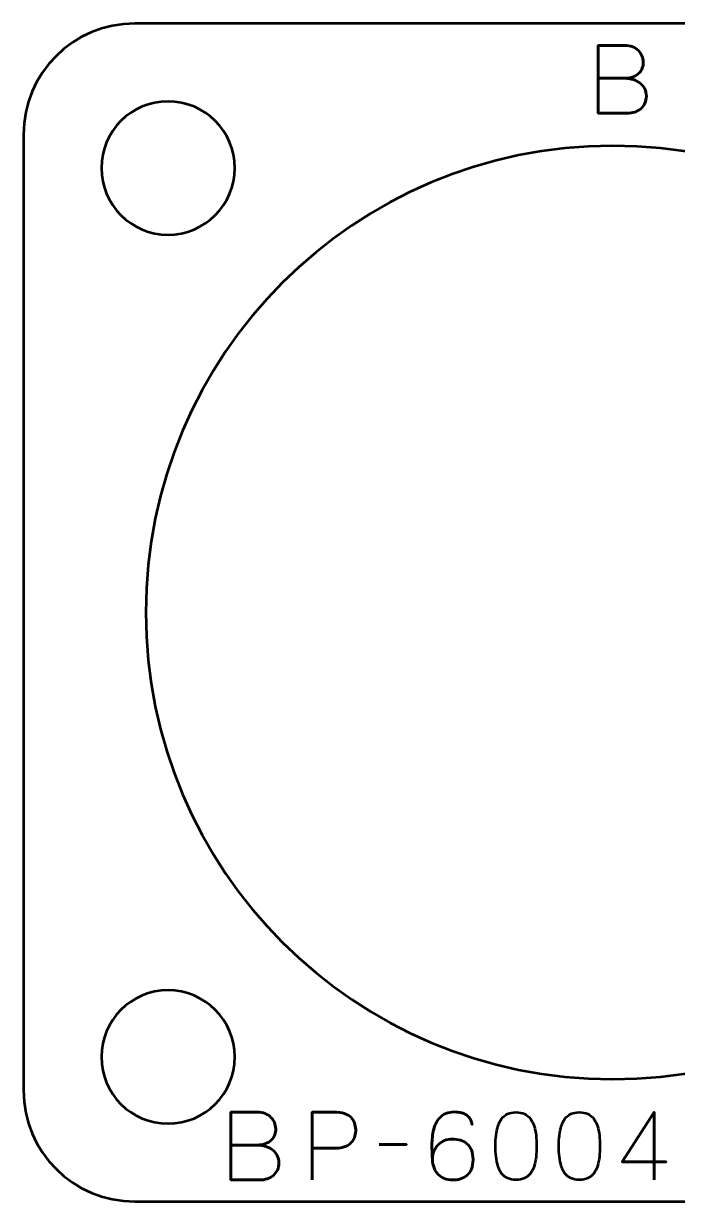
# Model space of a CAD drawing. Header units: centimetres. Extents: x -60.2 to 8, y -20.5 to 3.9.
# Drawn here: x -60.15 to -57.21, y -17.5 to -12.2 of the extents above; entities that cross this region are included whole.
import ezdxf

# ---------------------------------------------------------------- set-up
doc = ezdxf.new("R2010")
doc.units = ezdxf.units.CM
doc.header["$MEASUREMENT"] = 0
doc.layers.add('Layer 1', color=7, linetype='Continuous')

msp = doc.modelspace()

# ---------------------------------------------------------------- linework, layer by layer
at = {"layer": 'Layer 1', "lineweight": 53}
for points, knots in [([(-59.64994, -12.19997), (-59.64994, -12.19997), (-55.35007, -12.19997), (-55.35007, -12.19997), (-55.35007, -12.19997), (-55.07293, -12.19997), (-54.84997, -12.42306), (-54.84997, -12.70006), (-54.84997, -12.70006), (-54.84997, -12.70006), (-54.84997, -16.99993), (-54.84997, -16.99993), (-54.84997, -16.99993), (-54.84997, -17.27707), (-55.07293, -17.50003), (-55.35007, -17.50003), (-55.35007, -17.50003), (-55.35007, -17.50003), (-59.64994, -17.50003), (-59.64994, -17.50003), (-59.64994, -17.50003), (-59.92694, -17.50003), (-60.15003, -17.27707), (-60.15003, -16.99993), (-60.15003, -16.99993), (-60.15003, -16.99993), (-60.15003, -12.70006), (-60.15003, -12.70006), (-60.15003, -12.70006), (-60.15003, -12.42306), (-59.92694, -12.19997), (-59.64994, -12.19997)], [0, 0, 0, 0, 0.125, 0.125, 0.125, 0.125, 0.25, 0.25, 0.25, 0.25, 0.375, 0.375, 0.375, 0.375, 0.5, 0.5, 0.5, 0.5, 0.625, 0.625, 0.625, 0.625, 0.75, 0.75, 0.75, 0.75, 0.875, 0.875, 0.875, 0.875, 1, 1, 1, 1]), ([(-59.2, -12.85), (-59.2, -13.01577), (-59.33423, -13.15), (-59.50001, -13.15), (-59.50001, -13.15), (-59.66567, -13.15), (-59.80001, -13.01577), (-59.80001, -12.85), (-59.80001, -12.85), (-59.80001, -12.68433), (-59.66567, -12.54999), (-59.50001, -12.54999), (-59.50001, -12.54999), (-59.33423, -12.54999), (-59.2, -12.68433), (-59.2, -12.85)], [0, 0, 0, 0, 0.25, 0.25, 0.25, 0.25, 0.5, 0.5, 0.5, 0.5, 0.75, 0.75, 0.75, 0.75, 1, 1, 1, 1]), ([(-59.2, -16.85), (-59.2, -17.01567), (-59.33423, -17.15), (-59.50001, -17.15), (-59.50001, -17.15), (-59.66567, -17.15), (-59.80001, -17.01567), (-59.80001, -16.85), (-59.80001, -16.85), (-59.80001, -16.68437), (-59.66567, -16.55), (-59.50001, -16.55), (-59.50001, -16.55), (-59.33423, -16.55), (-59.2, -16.68437), (-59.2, -16.85)], [0, 0, 0, 0, 0.25, 0.25, 0.25, 0.25, 0.5, 0.5, 0.5, 0.5, 0.75, 0.75, 0.75, 0.75, 1, 1, 1, 1])]:
    msp.add_open_spline(points, degree=3, knots=knots, dxfattribs=at)
at = {"layer": 'Layer 1', "color": 30, "lineweight": 53}
for points, knots in [([(-57.5646, -12.44636), (-57.5646, -12.44636), (-57.44734, -12.44636), (-57.44734, -12.44636), (-57.44734, -12.44636), (-57.4321, -12.44629), (-57.41912, -12.44418), (-57.40818, -12.44001), (-57.40818, -12.44001), (-57.39731, -12.43592), (-57.3885, -12.43035), (-57.38165, -12.42336), (-57.38165, -12.42336), (-57.37481, -12.41638), (-57.36987, -12.40848), (-57.36676, -12.39973), (-57.36676, -12.39973), (-57.36373, -12.39105), (-57.36232, -12.38202), (-57.36267, -12.37271), (-57.36267, -12.37271), (-57.3631, -12.36339), (-57.36507, -12.35436), (-57.3686, -12.34554), (-57.3686, -12.34554), (-57.37206, -12.33672), (-57.37728, -12.32875), (-57.38412, -12.32162), (-57.38412, -12.32162), (-57.39096, -12.3145), (-57.3995, -12.30885), (-57.40987, -12.30469), (-57.40987, -12.30469), (-57.42025, -12.30046), (-57.43245, -12.29827), (-57.44649, -12.2982), (-57.44649, -12.2982), (-57.44649, -12.2982), (-57.5646, -12.2982), (-57.5646, -12.2982), (-57.5646, -12.2982), (-57.5646, -12.2982), (-57.5646, -12.60342), (-57.5646, -12.60342), (-57.5646, -12.60342), (-57.5646, -12.60342), (-57.43464, -12.60342), (-57.43464, -12.60342), (-57.43464, -12.60342), (-57.4225, -12.60342), (-57.41121, -12.60166), (-57.40077, -12.5982), (-57.40077, -12.5982), (-57.39033, -12.59467), (-57.38123, -12.58966), (-57.37333, -12.58296), (-57.37333, -12.58296), (-57.36549, -12.57633), (-57.35936, -12.56828), (-57.35498, -12.55876), (-57.35498, -12.55876), (-57.35061, -12.54923), (-57.34835, -12.53844), (-57.34828, -12.52637), (-57.34828, -12.52637), (-57.34856, -12.51424), (-57.3511, -12.5033), (-57.35597, -12.4935), (-57.35597, -12.4935), (-57.36084, -12.48369), (-57.36761, -12.47529), (-57.37636, -12.46824), (-57.37636, -12.46824), (-57.38511, -12.46125), (-57.39555, -12.45582), (-57.40755, -12.45208), (-57.40755, -12.45208), (-57.41954, -12.44834), (-57.4328, -12.44644), (-57.44734, -12.44636), (-57.44734, -12.44636), (-57.4328, -12.44644), (-57.41954, -12.44834), (-57.40755, -12.45208), (-57.40755, -12.45208), (-57.39555, -12.45582), (-57.38511, -12.46125), (-57.37636, -12.46824), (-57.37636, -12.46824), (-57.36761, -12.47529), (-57.36084, -12.48369), (-57.35597, -12.4935), (-57.35597, -12.4935), (-57.3511, -12.5033), (-57.34856, -12.51424), (-57.34828, -12.52637), (-57.34828, -12.52637), (-57.34835, -12.53844), (-57.35061, -12.54923), (-57.35498, -12.55876), (-57.35498, -12.55876), (-57.35936, -12.56828), (-57.36549, -12.57633), (-57.37333, -12.58296), (-57.37333, -12.58296), (-57.38123, -12.58966), (-57.39033, -12.59467), (-57.40077, -12.5982), (-57.40077, -12.5982), (-57.41121, -12.60166), (-57.4225, -12.60342), (-57.43464, -12.60342), (-57.43464, -12.60342), (-57.43464, -12.60342), (-57.5646, -12.60342), (-57.5646, -12.60342), (-57.5646, -12.60342), (-57.5646, -12.60342), (-57.5646, -12.2982), (-57.5646, -12.2982), (-57.5646, -12.2982), (-57.5646, -12.2982), (-57.44649, -12.2982), (-57.44649, -12.2982), (-57.44649, -12.2982), (-57.43245, -12.29827), (-57.42025, -12.30046), (-57.40987, -12.30469), (-57.40987, -12.30469), (-57.3995, -12.30885), (-57.39096, -12.3145), (-57.38412, -12.32162), (-57.38412, -12.32162), (-57.37728, -12.32875), (-57.37206, -12.33672), (-57.3686, -12.34554), (-57.3686, -12.34554), (-57.36507, -12.35436), (-57.3631, -12.36339), (-57.36267, -12.37271), (-57.36267, -12.37271), (-57.36232, -12.38202), (-57.36373, -12.39105), (-57.36676, -12.39973), (-57.36676, -12.39973), (-57.36987, -12.40848), (-57.37481, -12.41638), (-57.38165, -12.42336), (-57.38165, -12.42336), (-57.3885, -12.43035), (-57.39731, -12.43592), (-57.40818, -12.44001), (-57.40818, -12.44001), (-57.41912, -12.44418), (-57.4321, -12.44629), (-57.44734, -12.44636), (-57.44734, -12.44636), (-57.44734, -12.44636), (-57.5646, -12.44636), (-57.5646, -12.44636)], [0, 0, 0, 0, 0.025, 0.025, 0.025, 0.025, 0.05, 0.05, 0.05, 0.05, 0.075, 0.075, 0.075, 0.075, 0.1, 0.1, 0.1, 0.1, 0.125, 0.125, 0.125, 0.125, 0.15, 0.15, 0.15, 0.15, 0.175, 0.175, 0.175, 0.175, 0.2, 0.2, 0.2, 0.2, 0.225, 0.225, 0.225, 0.225, 0.25, 0.25, 0.25, 0.25, 0.275, 0.275, 0.275, 0.275, 0.3, 0.3, 0.3, 0.3, 0.325, 0.325, 0.325, 0.325, 0.35, 0.35, 0.35, 0.35, 0.375, 0.375, 0.375, 0.375, 0.4, 0.4, 0.4, 0.4, 0.425, 0.425, 0.425, 0.425, 0.45, 0.45, 0.45, 0.45, 0.475, 0.475, 0.475, 0.475, 0.5, 0.5, 0.5, 0.5, 0.525, 0.525, 0.525, 0.525, 0.55, 0.55, 0.55, 0.55, 0.575, 0.575, 0.575, 0.575, 0.6, 0.6, 0.6, 0.6, 0.625, 0.625, 0.625, 0.625, 0.65, 0.65, 0.65, 0.65, 0.675, 0.675, 0.675, 0.675, 0.7, 0.7, 0.7, 0.7, 0.725, 0.725, 0.725, 0.725, 0.75, 0.75, 0.75, 0.75, 0.775, 0.775, 0.775, 0.775, 0.8, 0.8, 0.8, 0.8, 0.825, 0.825, 0.825, 0.825, 0.85, 0.85, 0.85, 0.85, 0.875, 0.875, 0.875, 0.875, 0.9, 0.9, 0.9, 0.9, 0.925, 0.925, 0.925, 0.925, 0.95, 0.95, 0.95, 0.95, 0.975, 0.975, 0.975, 0.975, 1, 1, 1, 1]), ([(-59.2177, -17.24636), (-59.2177, -17.24636), (-59.10044, -17.24636), (-59.10044, -17.24636), (-59.10044, -17.24636), (-59.0852, -17.24629), (-59.07222, -17.24418), (-59.06128, -17.24001), (-59.06128, -17.24001), (-59.05041, -17.23592), (-59.0416, -17.23035), (-59.03475, -17.22336), (-59.03475, -17.22336), (-59.02791, -17.21638), (-59.02297, -17.20848), (-59.01986, -17.19973), (-59.01986, -17.19973), (-59.01683, -17.19105), (-59.01542, -17.18202), (-59.01577, -17.17271), (-59.01577, -17.17271), (-59.0162, -17.16339), (-59.01817, -17.15436), (-59.0217, -17.14554), (-59.0217, -17.14554), (-59.02516, -17.13672), (-59.03038, -17.12875), (-59.03722, -17.12162), (-59.03722, -17.12162), (-59.04406, -17.1145), (-59.0526, -17.10885), (-59.06297, -17.10469), (-59.06297, -17.10469), (-59.07335, -17.10046), (-59.08555, -17.09827), (-59.09959, -17.0982), (-59.09959, -17.0982), (-59.09959, -17.0982), (-59.2177, -17.0982), (-59.2177, -17.0982), (-59.2177, -17.0982), (-59.2177, -17.0982), (-59.2177, -17.40342), (-59.2177, -17.40342), (-59.2177, -17.40342), (-59.2177, -17.40342), (-59.08774, -17.40342), (-59.08774, -17.40342), (-59.08774, -17.40342), (-59.0756, -17.40342), (-59.06431, -17.40166), (-59.05387, -17.3982), (-59.05387, -17.3982), (-59.04343, -17.39467), (-59.03433, -17.38966), (-59.02643, -17.38296), (-59.02643, -17.38296), (-59.01859, -17.37633), (-59.01246, -17.36828), (-59.00808, -17.35876), (-59.00808, -17.35876), (-59.00371, -17.34923), (-59.00145, -17.33844), (-59.00138, -17.32637), (-59.00138, -17.32637), (-59.00166, -17.31424), (-59.0042, -17.3033), (-59.00907, -17.2935), (-59.00907, -17.2935), (-59.01394, -17.28369), (-59.02071, -17.27529), (-59.02946, -17.26824), (-59.02946, -17.26824), (-59.03821, -17.26125), (-59.04865, -17.25582), (-59.06065, -17.25208), (-59.06065, -17.25208), (-59.07264, -17.24834), (-59.0859, -17.24644), (-59.10044, -17.24636), (-59.10044, -17.24636), (-59.0859, -17.24644), (-59.07264, -17.24834), (-59.06065, -17.25208), (-59.06065, -17.25208), (-59.04865, -17.25582), (-59.03821, -17.26125), (-59.02946, -17.26824), (-59.02946, -17.26824), (-59.02071, -17.27529), (-59.01394, -17.28369), (-59.00907, -17.2935), (-59.00907, -17.2935), (-59.0042, -17.3033), (-59.00166, -17.31424), (-59.00138, -17.32637), (-59.00138, -17.32637), (-59.00145, -17.33844), (-59.00371, -17.34923), (-59.00808, -17.35876), (-59.00808, -17.35876), (-59.01246, -17.36828), (-59.01859, -17.37633), (-59.02643, -17.38296), (-59.02643, -17.38296), (-59.03433, -17.38966), (-59.04343, -17.39467), (-59.05387, -17.3982), (-59.05387, -17.3982), (-59.06431, -17.40166), (-59.0756, -17.40342), (-59.08774, -17.40342), (-59.08774, -17.40342), (-59.08774, -17.40342), (-59.2177, -17.40342), (-59.2177, -17.40342), (-59.2177, -17.40342), (-59.2177, -17.40342), (-59.2177, -17.0982), (-59.2177, -17.0982), (-59.2177, -17.0982), (-59.2177, -17.0982), (-59.09959, -17.0982), (-59.09959, -17.0982), (-59.09959, -17.0982), (-59.08555, -17.09827), (-59.07335, -17.10046), (-59.06297, -17.10469), (-59.06297, -17.10469), (-59.0526, -17.10885), (-59.04406, -17.1145), (-59.03722, -17.12162), (-59.03722, -17.12162), (-59.03038, -17.12875), (-59.02516, -17.13672), (-59.0217, -17.14554), (-59.0217, -17.14554), (-59.01817, -17.15436), (-59.0162, -17.16339), (-59.01577, -17.17271), (-59.01577, -17.17271), (-59.01542, -17.18202), (-59.01683, -17.19105), (-59.01986, -17.19973), (-59.01986, -17.19973), (-59.02297, -17.20848), (-59.02791, -17.21638), (-59.03475, -17.22336), (-59.03475, -17.22336), (-59.0416, -17.23035), (-59.05041, -17.23592), (-59.06128, -17.24001), (-59.06128, -17.24001), (-59.07222, -17.24418), (-59.0852, -17.24629), (-59.10044, -17.24636), (-59.10044, -17.24636), (-59.10044, -17.24636), (-59.2177, -17.24636), (-59.2177, -17.24636)], [0, 0, 0, 0, 0.025, 0.025, 0.025, 0.025, 0.05, 0.05, 0.05, 0.05, 0.075, 0.075, 0.075, 0.075, 0.1, 0.1, 0.1, 0.1, 0.125, 0.125, 0.125, 0.125, 0.15, 0.15, 0.15, 0.15, 0.175, 0.175, 0.175, 0.175, 0.2, 0.2, 0.2, 0.2, 0.225, 0.225, 0.225, 0.225, 0.25, 0.25, 0.25, 0.25, 0.275, 0.275, 0.275, 0.275, 0.3, 0.3, 0.3, 0.3, 0.325, 0.325, 0.325, 0.325, 0.35, 0.35, 0.35, 0.35, 0.375, 0.375, 0.375, 0.375, 0.4, 0.4, 0.4, 0.4, 0.425, 0.425, 0.425, 0.425, 0.45, 0.45, 0.45, 0.45, 0.475, 0.475, 0.475, 0.475, 0.5, 0.5, 0.5, 0.5, 0.525, 0.525, 0.525, 0.525, 0.55, 0.55, 0.55, 0.55, 0.575, 0.575, 0.575, 0.575, 0.6, 0.6, 0.6, 0.6, 0.625, 0.625, 0.625, 0.625, 0.65, 0.65, 0.65, 0.65, 0.675, 0.675, 0.675, 0.675, 0.7, 0.7, 0.7, 0.7, 0.725, 0.725, 0.725, 0.725, 0.75, 0.75, 0.75, 0.75, 0.775, 0.775, 0.775, 0.775, 0.8, 0.8, 0.8, 0.8, 0.825, 0.825, 0.825, 0.825, 0.85, 0.85, 0.85, 0.85, 0.875, 0.875, 0.875, 0.875, 0.9, 0.9, 0.9, 0.9, 0.925, 0.925, 0.925, 0.925, 0.95, 0.95, 0.95, 0.95, 0.975, 0.975, 0.975, 0.975, 1, 1, 1, 1]), ([(-58.85152, -17.40342), (-58.85152, -17.40342), (-58.85152, -17.0982), (-58.85152, -17.0982), (-58.85152, -17.0982), (-58.85152, -17.0982), (-58.75415, -17.0982), (-58.75415, -17.0982), (-58.75415, -17.0982), (-58.73468, -17.09827), (-58.71867, -17.10046), (-58.70604, -17.10469), (-58.70604, -17.10469), (-58.69348, -17.10885), (-58.6836, -17.11464), (-58.67647, -17.12198), (-58.67647, -17.12198), (-58.66935, -17.12924), (-58.66427, -17.13757), (-58.66116, -17.14695), (-58.66116, -17.14695), (-58.65813, -17.15634), (-58.65637, -17.16614), (-58.65594, -17.17652), (-58.65594, -17.17652), (-58.65545, -17.18689), (-58.65665, -17.19705), (-58.65947, -17.20692), (-58.65947, -17.20692), (-58.66236, -17.2168), (-58.66723, -17.22576), (-58.67422, -17.23381), (-58.67422, -17.23381), (-58.68113, -17.24185), (-58.69051, -17.24827), (-58.7023, -17.253), (-58.7023, -17.253), (-58.71408, -17.25779), (-58.72868, -17.26019), (-58.74611, -17.26033), (-58.74611, -17.26033), (-58.74611, -17.26033), (-58.85152, -17.26033), (-58.85152, -17.26033), (-58.85152, -17.26033), (-58.85152, -17.26033), (-58.74611, -17.26033), (-58.74611, -17.26033), (-58.74611, -17.26033), (-58.72904, -17.26019), (-58.71457, -17.25779), (-58.70286, -17.253), (-58.70286, -17.253), (-58.69108, -17.24827), (-58.68169, -17.24185), (-58.67464, -17.23381), (-58.67464, -17.23381), (-58.66765, -17.22576), (-58.66264, -17.2168), (-58.65968, -17.20692), (-58.65968, -17.20692), (-58.65672, -17.19705), (-58.65545, -17.18689), (-58.65594, -17.17652), (-58.65594, -17.17652), (-58.65637, -17.16614), (-58.65813, -17.15634), (-58.6613, -17.14695), (-58.6613, -17.14695), (-58.66441, -17.13757), (-58.66963, -17.12924), (-58.67676, -17.12198), (-58.67676, -17.12198), (-58.68395, -17.11464), (-58.69383, -17.10885), (-58.70639, -17.10469), (-58.70639, -17.10469), (-58.71902, -17.10046), (-58.73489, -17.09827), (-58.75415, -17.0982), (-58.75415, -17.0982), (-58.75415, -17.0982), (-58.85152, -17.0982), (-58.85152, -17.0982), (-58.85152, -17.0982), (-58.85152, -17.0982), (-58.85152, -17.40342), (-58.85152, -17.40342)], [0, 0, 0, 0, 0.0454545, 0.0454545, 0.0454545, 0.0454545, 0.0909091, 0.0909091, 0.0909091, 0.0909091, 0.1363636, 0.1363636, 0.1363636, 0.1363636, 0.1818182, 0.1818182, 0.1818182, 0.1818182, 0.2272727, 0.2272727, 0.2272727, 0.2272727, 0.2727273, 0.2727273, 0.2727273, 0.2727273, 0.3181818, 0.3181818, 0.3181818, 0.3181818, 0.3636364, 0.3636364, 0.3636364, 0.3636364, 0.4090909, 0.4090909, 0.4090909, 0.4090909, 0.4545455, 0.4545455, 0.4545455, 0.4545455, 0.5, 0.5, 0.5, 0.5, 0.5454545, 0.5454545, 0.5454545, 0.5454545, 0.5909091, 0.5909091, 0.5909091, 0.5909091, 0.6363636, 0.6363636, 0.6363636, 0.6363636, 0.6818182, 0.6818182, 0.6818182, 0.6818182, 0.7272727, 0.7272727, 0.7272727, 0.7272727, 0.7727273, 0.7727273, 0.7727273, 0.7727273, 0.8181818, 0.8181818, 0.8181818, 0.8181818, 0.8636364, 0.8636364, 0.8636364, 0.8636364, 0.9090909, 0.9090909, 0.9090909, 0.9090909, 0.9545455, 0.9545455, 0.9545455, 0.9545455, 1, 1, 1, 1]), ([(-58.31093, -17.31156), (-58.31086, -17.29773), (-58.30861, -17.28524), (-58.30409, -17.27395), (-58.30409, -17.27395), (-58.29965, -17.26273), (-58.29337, -17.25307), (-58.28525, -17.24495), (-58.28525, -17.24495), (-58.27721, -17.23691), (-58.26768, -17.2307), (-58.25682, -17.22633), (-58.25682, -17.22633), (-58.24595, -17.22195), (-58.23403, -17.21977), (-58.22119, -17.21969), (-58.22119, -17.21969), (-58.20828, -17.21962), (-58.19621, -17.22125), (-58.18499, -17.22449), (-58.18499, -17.22449), (-58.17377, -17.22767), (-58.16397, -17.23289), (-58.15543, -17.24009), (-58.15543, -17.24009), (-58.14689, -17.24721), (-58.14019, -17.25667), (-58.13539, -17.26845), (-58.13539, -17.26845), (-58.1306, -17.28023), (-58.12813, -17.29455), (-58.12806, -17.31156), (-58.12806, -17.31156), (-58.12813, -17.32856), (-58.1306, -17.34288), (-58.13539, -17.35467), (-58.13539, -17.35467), (-58.14019, -17.36645), (-58.14689, -17.3759), (-58.15543, -17.38303), (-58.15543, -17.38303), (-58.16397, -17.39023), (-58.17377, -17.39545), (-58.18499, -17.39862), (-58.18499, -17.39862), (-58.19621, -17.40187), (-58.20828, -17.40349), (-58.22119, -17.40342), (-58.22119, -17.40342), (-58.23403, -17.40335), (-58.24581, -17.40116), (-58.25661, -17.39679), (-58.25661, -17.39679), (-58.26733, -17.39241), (-58.27664, -17.3862), (-58.28462, -17.37809), (-58.28462, -17.37809), (-58.29259, -17.37005), (-58.29887, -17.36038), (-58.30338, -17.34909), (-58.30338, -17.34909), (-58.30797, -17.33787), (-58.31044, -17.32539), (-58.31093, -17.31156), (-58.31093, -17.31156), (-58.31122, -17.30457), (-58.31157, -17.29625), (-58.31206, -17.28658), (-58.31206, -17.28658), (-58.31256, -17.27684), (-58.31284, -17.26626), (-58.31291, -17.2549), (-58.31291, -17.2549), (-58.31298, -17.24347), (-58.31263, -17.23169), (-58.31171, -17.21962), (-58.31171, -17.21962), (-58.31086, -17.20749), (-58.30917, -17.19556), (-58.3067, -17.18378), (-58.3067, -17.18378), (-58.30423, -17.17207), (-58.3007, -17.16099), (-58.29605, -17.15062), (-58.29605, -17.15062), (-58.29139, -17.14025), (-58.28539, -17.13108), (-58.27798, -17.1231), (-58.27798, -17.1231), (-58.27051, -17.11513), (-58.2614, -17.10885), (-58.25061, -17.10427), (-58.25061, -17.10427), (-58.23981, -17.09975), (-58.22704, -17.09742), (-58.2123, -17.09735), (-58.2123, -17.09735), (-58.19946, -17.09742), (-58.18859, -17.09869), (-58.17956, -17.10116), (-58.17956, -17.10116), (-58.17053, -17.10363), (-58.16312, -17.10695), (-58.15719, -17.11104), (-58.15719, -17.11104), (-58.15134, -17.1152), (-58.14668, -17.11972), (-58.1433, -17.12473), (-58.1433, -17.12473), (-58.13991, -17.12967), (-58.13737, -17.13468), (-58.13582, -17.13969), (-58.13582, -17.13969), (-58.13419, -17.14469), (-58.13314, -17.14935), (-58.13271, -17.15366), (-58.13271, -17.15366), (-58.13314, -17.14935), (-58.13419, -17.14469), (-58.13582, -17.13969), (-58.13582, -17.13969), (-58.13737, -17.13468), (-58.13991, -17.12967), (-58.1433, -17.12473), (-58.1433, -17.12473), (-58.14668, -17.11972), (-58.15134, -17.1152), (-58.15719, -17.11104), (-58.15719, -17.11104), (-58.16312, -17.10695), (-58.17053, -17.10363), (-58.17956, -17.10116), (-58.17956, -17.10116), (-58.18859, -17.09869), (-58.19946, -17.09742), (-58.2123, -17.09735), (-58.2123, -17.09735), (-58.22704, -17.09742), (-58.23981, -17.09975), (-58.25061, -17.10427), (-58.25061, -17.10427), (-58.2614, -17.10885), (-58.27051, -17.11513), (-58.27798, -17.1231), (-58.27798, -17.1231), (-58.28539, -17.13108), (-58.29139, -17.14025), (-58.29605, -17.15062), (-58.29605, -17.15062), (-58.3007, -17.16099), (-58.30423, -17.17207), (-58.3067, -17.18378), (-58.3067, -17.18378), (-58.30917, -17.19556), (-58.31086, -17.20749), (-58.31171, -17.21962), (-58.31171, -17.21962), (-58.31263, -17.23169), (-58.31298, -17.24347), (-58.31291, -17.2549), (-58.31291, -17.2549), (-58.31284, -17.26626), (-58.31256, -17.27684), (-58.31206, -17.28658), (-58.31206, -17.28658), (-58.31157, -17.29625), (-58.31122, -17.30457), (-58.31093, -17.31156), (-58.31093, -17.31156), (-58.31044, -17.32539), (-58.30797, -17.33787), (-58.30338, -17.34909), (-58.30338, -17.34909), (-58.29887, -17.36038), (-58.29259, -17.37005), (-58.28462, -17.37809), (-58.28462, -17.37809), (-58.27664, -17.3862), (-58.26733, -17.39241), (-58.25661, -17.39679), (-58.25661, -17.39679), (-58.24581, -17.40116), (-58.23403, -17.40335), (-58.22119, -17.40342), (-58.22119, -17.40342), (-58.20828, -17.40349), (-58.19621, -17.40187), (-58.18499, -17.39862), (-58.18499, -17.39862), (-58.17377, -17.39545), (-58.16397, -17.39023), (-58.15543, -17.38303), (-58.15543, -17.38303), (-58.14689, -17.3759), (-58.14019, -17.36645), (-58.13539, -17.35467), (-58.13539, -17.35467), (-58.1306, -17.34288), (-58.12813, -17.32856), (-58.12806, -17.31156), (-58.12806, -17.31156), (-58.12813, -17.29455), (-58.1306, -17.28023), (-58.13539, -17.26845), (-58.13539, -17.26845), (-58.14019, -17.25667), (-58.14689, -17.24721), (-58.15543, -17.24009), (-58.15543, -17.24009), (-58.16397, -17.23289), (-58.17377, -17.22767), (-58.18499, -17.22449), (-58.18499, -17.22449), (-58.19621, -17.22125), (-58.20828, -17.21962), (-58.22119, -17.21969), (-58.22119, -17.21969), (-58.23403, -17.21977), (-58.24595, -17.22195), (-58.25682, -17.22633), (-58.25682, -17.22633), (-58.26768, -17.2307), (-58.27721, -17.23691), (-58.28525, -17.24495), (-58.28525, -17.24495), (-58.29337, -17.25307), (-58.29965, -17.26273), (-58.30409, -17.27395), (-58.30409, -17.27395), (-58.30861, -17.28524), (-58.31086, -17.29773), (-58.31093, -17.31156)], [0, 0, 0, 0, 0.0172414, 0.0172414, 0.0172414, 0.0172414, 0.0344828, 0.0344828, 0.0344828, 0.0344828, 0.0517241, 0.0517241, 0.0517241, 0.0517241, 0.0689655, 0.0689655, 0.0689655, 0.0689655, 0.0862069, 0.0862069, 0.0862069, 0.0862069, 0.1034483, 0.1034483, 0.1034483, 0.1034483, 0.1206897, 0.1206897, 0.1206897, 0.1206897, 0.137931, 0.137931, 0.137931, 0.137931, 0.1551724, 0.1551724, 0.1551724, 0.1551724, 0.1724138, 0.1724138, 0.1724138, 0.1724138, 0.1896552, 0.1896552, 0.1896552, 0.1896552, 0.2068966, 0.2068966, 0.2068966, 0.2068966, 0.2241379, 0.2241379, 0.2241379, 0.2241379, 0.2413793, 0.2413793, 0.2413793, 0.2413793, 0.2586207, 0.2586207, 0.2586207, 0.2586207, 0.2758621, 0.2758621, 0.2758621, 0.2758621, 0.2931034, 0.2931034, 0.2931034, 0.2931034, 0.3103448, 0.3103448, 0.3103448, 0.3103448, 0.3275862, 0.3275862, 0.3275862, 0.3275862, 0.3448276, 0.3448276, 0.3448276, 0.3448276, 0.362069, 0.362069, 0.362069, 0.362069, 0.3793103, 0.3793103, 0.3793103, 0.3793103, 0.3965517, 0.3965517, 0.3965517, 0.3965517, 0.4137931, 0.4137931, 0.4137931, 0.4137931, 0.4310345, 0.4310345, 0.4310345, 0.4310345, 0.4482759, 0.4482759, 0.4482759, 0.4482759, 0.4655172, 0.4655172, 0.4655172, 0.4655172, 0.4827586, 0.4827586, 0.4827586, 0.4827586, 0.5, 0.5, 0.5, 0.5, 0.5172414, 0.5172414, 0.5172414, 0.5172414, 0.5344828, 0.5344828, 0.5344828, 0.5344828, 0.5517241, 0.5517241, 0.5517241, 0.5517241, 0.5689655, 0.5689655, 0.5689655, 0.5689655, 0.5862069, 0.5862069, 0.5862069, 0.5862069, 0.6034483, 0.6034483, 0.6034483, 0.6034483, 0.6206897, 0.6206897, 0.6206897, 0.6206897, 0.637931, 0.637931, 0.637931, 0.637931, 0.6551724, 0.6551724, 0.6551724, 0.6551724, 0.6724138, 0.6724138, 0.6724138, 0.6724138, 0.6896552, 0.6896552, 0.6896552, 0.6896552, 0.7068966, 0.7068966, 0.7068966, 0.7068966, 0.7241379, 0.7241379, 0.7241379, 0.7241379, 0.7413793, 0.7413793, 0.7413793, 0.7413793, 0.7586207, 0.7586207, 0.7586207, 0.7586207, 0.7758621, 0.7758621, 0.7758621, 0.7758621, 0.7931034, 0.7931034, 0.7931034, 0.7931034, 0.8103448, 0.8103448, 0.8103448, 0.8103448, 0.8275862, 0.8275862, 0.8275862, 0.8275862, 0.8448276, 0.8448276, 0.8448276, 0.8448276, 0.862069, 0.862069, 0.862069, 0.862069, 0.8793103, 0.8793103, 0.8793103, 0.8793103, 0.8965517, 0.8965517, 0.8965517, 0.8965517, 0.9137931, 0.9137931, 0.9137931, 0.9137931, 0.9310345, 0.9310345, 0.9310345, 0.9310345, 0.9482759, 0.9482759, 0.9482759, 0.9482759, 0.9655172, 0.9655172, 0.9655172, 0.9655172, 0.9827586, 0.9827586, 0.9827586, 0.9827586, 1, 1, 1, 1]), ([(-57.93459, -17.40342), (-57.91978, -17.40335), (-57.90701, -17.40074), (-57.89635, -17.39566), (-57.89635, -17.39566), (-57.88577, -17.39058), (-57.87695, -17.38331), (-57.8699, -17.37407), (-57.8699, -17.37407), (-57.86291, -17.36476), (-57.85741, -17.35375), (-57.85332, -17.34105), (-57.85332, -17.34105), (-57.84929, -17.32835), (-57.8464, -17.31445), (-57.84478, -17.29921), (-57.84478, -17.29921), (-57.84308, -17.28397), (-57.84224, -17.26795), (-57.84231, -17.25102), (-57.84231, -17.25102), (-57.84224, -17.23416), (-57.84308, -17.21814), (-57.84478, -17.20297), (-57.84478, -17.20297), (-57.8464, -17.1878), (-57.84929, -17.17383), (-57.85332, -17.16113), (-57.85332, -17.16113), (-57.85741, -17.1485), (-57.86291, -17.1375), (-57.8699, -17.12811), (-57.8699, -17.12811), (-57.87695, -17.1188), (-57.88577, -17.11153), (-57.89635, -17.10645), (-57.89635, -17.10645), (-57.90701, -17.1013), (-57.91978, -17.09869), (-57.93459, -17.09862), (-57.93459, -17.09862), (-57.94941, -17.09869), (-57.96218, -17.1013), (-57.97284, -17.10645), (-57.97284, -17.10645), (-57.98342, -17.11153), (-57.99224, -17.1188), (-57.99929, -17.12811), (-57.99929, -17.12811), (-58.00628, -17.1375), (-58.01178, -17.1485), (-58.01587, -17.16113), (-58.01587, -17.16113), (-58.0199, -17.17383), (-58.02279, -17.1878), (-58.02441, -17.20297), (-58.02441, -17.20297), (-58.0261, -17.21814), (-58.02695, -17.23416), (-58.02688, -17.25102), (-58.02688, -17.25102), (-58.02695, -17.26795), (-58.0261, -17.28397), (-58.02441, -17.29921), (-58.02441, -17.29921), (-58.02279, -17.31445), (-58.0199, -17.32835), (-58.01587, -17.34105), (-58.01587, -17.34105), (-58.01178, -17.35375), (-58.00628, -17.36476), (-57.99929, -17.37407), (-57.99929, -17.37407), (-57.99224, -17.38331), (-57.98342, -17.39058), (-57.97284, -17.39566), (-57.97284, -17.39566), (-57.96218, -17.40074), (-57.94941, -17.40335), (-57.93459, -17.40342)], [0, 0, 0, 0, 0.05, 0.05, 0.05, 0.05, 0.1, 0.1, 0.1, 0.1, 0.15, 0.15, 0.15, 0.15, 0.2, 0.2, 0.2, 0.2, 0.25, 0.25, 0.25, 0.25, 0.3, 0.3, 0.3, 0.3, 0.35, 0.35, 0.35, 0.35, 0.4, 0.4, 0.4, 0.4, 0.45, 0.45, 0.45, 0.45, 0.5, 0.5, 0.5, 0.5, 0.55, 0.55, 0.55, 0.55, 0.6, 0.6, 0.6, 0.6, 0.65, 0.65, 0.65, 0.65, 0.7, 0.7, 0.7, 0.7, 0.75, 0.75, 0.75, 0.75, 0.8, 0.8, 0.8, 0.8, 0.85, 0.85, 0.85, 0.85, 0.9, 0.9, 0.9, 0.9, 0.95, 0.95, 0.95, 0.95, 1, 1, 1, 1]), ([(-57.93459, -17.40342), (-57.91978, -17.40335), (-57.90701, -17.40074), (-57.89635, -17.39566), (-57.89635, -17.39566), (-57.88577, -17.39058), (-57.87695, -17.38331), (-57.8699, -17.37407), (-57.8699, -17.37407), (-57.86291, -17.36476), (-57.85741, -17.35375), (-57.85332, -17.34105), (-57.85332, -17.34105), (-57.84929, -17.32835), (-57.8464, -17.31445), (-57.84478, -17.29921), (-57.84478, -17.29921), (-57.84308, -17.28397), (-57.84224, -17.26795), (-57.84231, -17.25102), (-57.84231, -17.25102), (-57.84224, -17.23416), (-57.84308, -17.21814), (-57.84478, -17.20297), (-57.84478, -17.20297), (-57.8464, -17.1878), (-57.84929, -17.17383), (-57.85332, -17.16113), (-57.85332, -17.16113), (-57.85741, -17.1485), (-57.86291, -17.1375), (-57.8699, -17.12811), (-57.8699, -17.12811), (-57.87695, -17.1188), (-57.88577, -17.11153), (-57.89635, -17.10645), (-57.89635, -17.10645), (-57.90701, -17.1013), (-57.91978, -17.09869), (-57.93459, -17.09862), (-57.93459, -17.09862), (-57.94941, -17.09869), (-57.96218, -17.1013), (-57.97284, -17.10645), (-57.97284, -17.10645), (-57.98342, -17.11153), (-57.99224, -17.1188), (-57.99929, -17.12811), (-57.99929, -17.12811), (-58.00628, -17.1375), (-58.01178, -17.1485), (-58.01587, -17.16113), (-58.01587, -17.16113), (-58.0199, -17.17383), (-58.02279, -17.1878), (-58.02441, -17.20297), (-58.02441, -17.20297), (-58.0261, -17.21814), (-58.02695, -17.23416), (-58.02688, -17.25102), (-58.02688, -17.25102), (-58.02695, -17.26795), (-58.0261, -17.28397), (-58.02441, -17.29921), (-58.02441, -17.29921), (-58.02279, -17.31445), (-58.0199, -17.32835), (-58.01587, -17.34105), (-58.01587, -17.34105), (-58.01178, -17.35375), (-58.00628, -17.36476), (-57.99929, -17.37407), (-57.99929, -17.37407), (-57.99224, -17.38331), (-57.98342, -17.39058), (-57.97284, -17.39566), (-57.97284, -17.39566), (-57.96218, -17.40074), (-57.94941, -17.40335), (-57.93459, -17.40342)], [0, 0, 0, 0, 0.05, 0.05, 0.05, 0.05, 0.1, 0.1, 0.1, 0.1, 0.15, 0.15, 0.15, 0.15, 0.2, 0.2, 0.2, 0.2, 0.25, 0.25, 0.25, 0.25, 0.3, 0.3, 0.3, 0.3, 0.35, 0.35, 0.35, 0.35, 0.4, 0.4, 0.4, 0.4, 0.45, 0.45, 0.45, 0.45, 0.5, 0.5, 0.5, 0.5, 0.55, 0.55, 0.55, 0.55, 0.6, 0.6, 0.6, 0.6, 0.65, 0.65, 0.65, 0.65, 0.7, 0.7, 0.7, 0.7, 0.75, 0.75, 0.75, 0.75, 0.8, 0.8, 0.8, 0.8, 0.85, 0.85, 0.85, 0.85, 0.9, 0.9, 0.9, 0.9, 0.95, 0.95, 0.95, 0.95, 1, 1, 1, 1]), ([(-57.64969, -17.40342), (-57.63488, -17.40335), (-57.62211, -17.40074), (-57.61145, -17.39566), (-57.61145, -17.39566), (-57.60087, -17.39058), (-57.59205, -17.38331), (-57.585, -17.37407), (-57.585, -17.37407), (-57.57801, -17.36476), (-57.57251, -17.35375), (-57.56842, -17.34105), (-57.56842, -17.34105), (-57.56439, -17.32835), (-57.5615, -17.31445), (-57.55988, -17.29921), (-57.55988, -17.29921), (-57.55818, -17.28397), (-57.55734, -17.26795), (-57.55741, -17.25102), (-57.55741, -17.25102), (-57.55734, -17.23416), (-57.55818, -17.21814), (-57.55988, -17.20297), (-57.55988, -17.20297), (-57.5615, -17.1878), (-57.56439, -17.17383), (-57.56842, -17.16113), (-57.56842, -17.16113), (-57.57251, -17.1485), (-57.57801, -17.1375), (-57.585, -17.12811), (-57.585, -17.12811), (-57.59205, -17.1188), (-57.60087, -17.11153), (-57.61145, -17.10645), (-57.61145, -17.10645), (-57.62211, -17.1013), (-57.63488, -17.09869), (-57.64969, -17.09862), (-57.64969, -17.09862), (-57.66451, -17.09869), (-57.67728, -17.1013), (-57.68794, -17.10645), (-57.68794, -17.10645), (-57.69852, -17.11153), (-57.70734, -17.1188), (-57.71439, -17.12811), (-57.71439, -17.12811), (-57.72138, -17.1375), (-57.72688, -17.1485), (-57.73097, -17.16113), (-57.73097, -17.16113), (-57.735, -17.17383), (-57.73789, -17.1878), (-57.73951, -17.20297), (-57.73951, -17.20297), (-57.7412, -17.21814), (-57.74205, -17.23416), (-57.74198, -17.25102), (-57.74198, -17.25102), (-57.74205, -17.26795), (-57.7412, -17.28397), (-57.73951, -17.29921), (-57.73951, -17.29921), (-57.73789, -17.31445), (-57.735, -17.32835), (-57.73097, -17.34105), (-57.73097, -17.34105), (-57.72688, -17.35375), (-57.72138, -17.36476), (-57.71439, -17.37407), (-57.71439, -17.37407), (-57.70734, -17.38331), (-57.69852, -17.39058), (-57.68794, -17.39566), (-57.68794, -17.39566), (-57.67728, -17.40074), (-57.66451, -17.40335), (-57.64969, -17.40342)], [0, 0, 0, 0, 0.05, 0.05, 0.05, 0.05, 0.1, 0.1, 0.1, 0.1, 0.15, 0.15, 0.15, 0.15, 0.2, 0.2, 0.2, 0.2, 0.25, 0.25, 0.25, 0.25, 0.3, 0.3, 0.3, 0.3, 0.35, 0.35, 0.35, 0.35, 0.4, 0.4, 0.4, 0.4, 0.45, 0.45, 0.45, 0.45, 0.5, 0.5, 0.5, 0.5, 0.55, 0.55, 0.55, 0.55, 0.6, 0.6, 0.6, 0.6, 0.65, 0.65, 0.65, 0.65, 0.7, 0.7, 0.7, 0.7, 0.75, 0.75, 0.75, 0.75, 0.8, 0.8, 0.8, 0.8, 0.85, 0.85, 0.85, 0.85, 0.9, 0.9, 0.9, 0.9, 0.95, 0.95, 0.95, 0.95, 1, 1, 1, 1]), ([(-57.64969, -17.40342), (-57.63488, -17.40335), (-57.62211, -17.40074), (-57.61145, -17.39566), (-57.61145, -17.39566), (-57.60087, -17.39058), (-57.59205, -17.38331), (-57.585, -17.37407), (-57.585, -17.37407), (-57.57801, -17.36476), (-57.57251, -17.35375), (-57.56842, -17.34105), (-57.56842, -17.34105), (-57.56439, -17.32835), (-57.5615, -17.31445), (-57.55988, -17.29921), (-57.55988, -17.29921), (-57.55818, -17.28397), (-57.55734, -17.26795), (-57.55741, -17.25102), (-57.55741, -17.25102), (-57.55734, -17.23416), (-57.55818, -17.21814), (-57.55988, -17.20297), (-57.55988, -17.20297), (-57.5615, -17.1878), (-57.56439, -17.17383), (-57.56842, -17.16113), (-57.56842, -17.16113), (-57.57251, -17.1485), (-57.57801, -17.1375), (-57.585, -17.12811), (-57.585, -17.12811), (-57.59205, -17.1188), (-57.60087, -17.11153), (-57.61145, -17.10645), (-57.61145, -17.10645), (-57.62211, -17.1013), (-57.63488, -17.09869), (-57.64969, -17.09862), (-57.64969, -17.09862), (-57.66451, -17.09869), (-57.67728, -17.1013), (-57.68794, -17.10645), (-57.68794, -17.10645), (-57.69852, -17.11153), (-57.70734, -17.1188), (-57.71439, -17.12811), (-57.71439, -17.12811), (-57.72138, -17.1375), (-57.72688, -17.1485), (-57.73097, -17.16113), (-57.73097, -17.16113), (-57.735, -17.17383), (-57.73789, -17.1878), (-57.73951, -17.20297), (-57.73951, -17.20297), (-57.7412, -17.21814), (-57.74205, -17.23416), (-57.74198, -17.25102), (-57.74198, -17.25102), (-57.74205, -17.26795), (-57.7412, -17.28397), (-57.73951, -17.29921), (-57.73951, -17.29921), (-57.73789, -17.31445), (-57.735, -17.32835), (-57.73097, -17.34105), (-57.73097, -17.34105), (-57.72688, -17.35375), (-57.72138, -17.36476), (-57.71439, -17.37407), (-57.71439, -17.37407), (-57.70734, -17.38331), (-57.69852, -17.39058), (-57.68794, -17.39566), (-57.68794, -17.39566), (-57.67728, -17.40074), (-57.66451, -17.40335), (-57.64969, -17.40342)], [0, 0, 0, 0, 0.05, 0.05, 0.05, 0.05, 0.1, 0.1, 0.1, 0.1, 0.15, 0.15, 0.15, 0.15, 0.2, 0.2, 0.2, 0.2, 0.25, 0.25, 0.25, 0.25, 0.3, 0.3, 0.3, 0.3, 0.35, 0.35, 0.35, 0.35, 0.4, 0.4, 0.4, 0.4, 0.45, 0.45, 0.45, 0.45, 0.5, 0.5, 0.5, 0.5, 0.55, 0.55, 0.55, 0.55, 0.6, 0.6, 0.6, 0.6, 0.65, 0.65, 0.65, 0.65, 0.7, 0.7, 0.7, 0.7, 0.75, 0.75, 0.75, 0.75, 0.8, 0.8, 0.8, 0.8, 0.85, 0.85, 0.85, 0.85, 0.9, 0.9, 0.9, 0.9, 0.95, 0.95, 0.95, 0.95, 1, 1, 1, 1]), ([(-57.31315, -17.40342), (-57.31315, -17.40342), (-57.31315, -17.0982), (-57.31315, -17.0982), (-57.31315, -17.0982), (-57.31315, -17.0982), (-57.45708, -17.32214), (-57.45708, -17.32214), (-57.45708, -17.32214), (-57.45708, -17.32214), (-57.25896, -17.32214), (-57.25896, -17.32214), (-57.25896, -17.32214), (-57.25896, -17.32214), (-57.45708, -17.32214), (-57.45708, -17.32214), (-57.45708, -17.32214), (-57.45708, -17.32214), (-57.31315, -17.0982), (-57.31315, -17.0982), (-57.31315, -17.0982), (-57.31315, -17.0982), (-57.31315, -17.40342), (-57.31315, -17.40342)], [0, 0, 0, 0, 0.1666667, 0.1666667, 0.1666667, 0.1666667, 0.3333333, 0.3333333, 0.3333333, 0.3333333, 0.5, 0.5, 0.5, 0.5, 0.6666667, 0.6666667, 0.6666667, 0.6666667, 0.8333333, 0.8333333, 0.8333333, 0.8333333, 1, 1, 1, 1]), ([(-58.55096, -17.24382), (-58.55096, -17.24382), (-58.42777, -17.24382), (-58.42777, -17.24382), (-58.42777, -17.24382), (-58.42777, -17.24382), (-58.55096, -17.24382), (-58.55096, -17.24382)], [0, 0, 0, 0, 0.5, 0.5, 0.5, 0.5, 1, 1, 1, 1])]:
    msp.add_open_spline(points, degree=3, knots=knots, dxfattribs=at)
at = {"layer": 'Layer 1', "color": 250, "lineweight": 53}
msp.add_open_spline([(-57.5, -12.75), (-56.34038, -12.75), (-55.4, -13.69038), (-55.4, -14.85), (-55.4, -14.85), (-55.4, -16.00962), (-56.34038, -16.95), (-57.5, -16.95), (-57.5, -16.95), (-58.65962, -16.95), (-59.6, -16.00962), (-59.6, -14.85), (-59.6, -14.85), (-59.6, -13.69038), (-58.65962, -12.75), (-57.5, -12.75)], degree=3, knots=[0, 0, 0, 0, 0.25, 0.25, 0.25, 0.25, 0.5, 0.5, 0.5, 0.5, 0.75, 0.75, 0.75, 0.75, 1, 1, 1, 1], dxfattribs=at)

doc.saveas('drawing.dxf')
